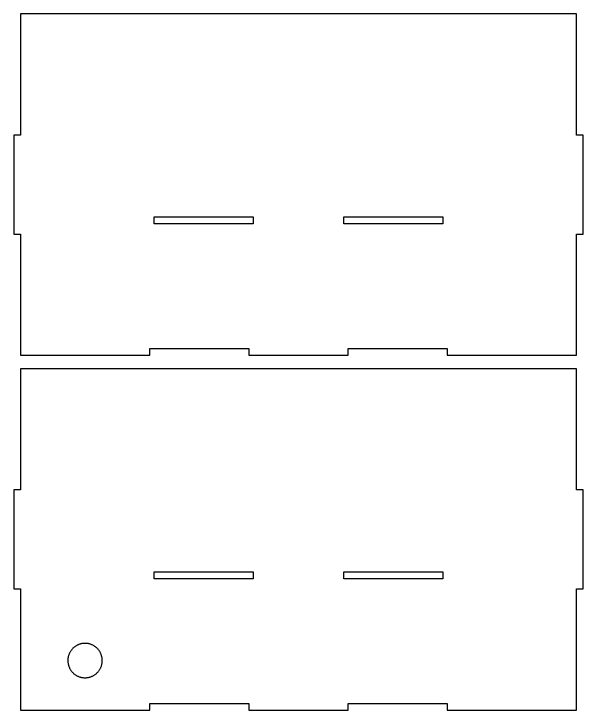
# Model space of a CAD drawing. Header units: millimetres. Extents: x 240 to 1017, y -90 to 481.
# Drawn here: x 240.2 to 494.2, y 163 to 473.8 of the extents above; entities that cross this region are included whole.
import ezdxf

# ---------------------------------------------------------------- set-up
doc = ezdxf.new("R2010")
doc.units = ezdxf.units.MM
doc.layers.add('Default', color=18, linetype='Continuous', true_color=0x000000)
doc.layers.add('right_outsideCutPath', color=18, linetype='Continuous', true_color=0x000000)

msp = doc.modelspace()

# ---------------------------------------------------------------- linework, layer by layer
at = {"layer": 'Default'}
for points in [[(302.73, 383.22), (346.94, 383.22), (346.94, 380.04), (302.73, 380.04)], [(387.4, 383.22), (431.61, 383.22), (431.61, 380.04), (387.4, 380.04)], [(302.73, 224.82), (346.94, 224.82), (346.94, 221.64), (302.73, 221.64)], [(387.4, 224.82), (431.61, 224.82), (431.61, 221.64), (387.4, 221.64)], [(279.56, 184.52), (279.58, 184.79), (279.59, 185.05), (279.58, 185.32), (279.57, 185.59), (279.55, 185.85), (279.52, 186.12), (279.49, 186.38), (279.44, 186.64), (279.38, 186.9), (279.32, 187.16), (279.24, 187.42), (279.16, 187.67), (279.07, 187.92), (278.96, 188.17), (278.86, 188.41), (278.74, 188.65), (278.61, 188.89), (278.48, 189.12), (278.34, 189.34), (278.19, 189.56), (278.03, 189.78), (277.86, 189.99), (277.69, 190.19), (277.51, 190.39), (277.33, 190.58), (277.14, 190.77), (276.94, 190.95), (276.73, 191.12), (276.52, 191.28), (276.31, 191.44), (276.09, 191.59), (275.86, 191.73), (275.63, 191.86), (275.39, 191.99), (275.15, 192.1), (274.91, 192.21), (274.66, 192.31), (274.41, 192.4), (274.16, 192.49), (273.9, 192.56), (273.64, 192.62), (273.38, 192.68), (273.12, 192.73), (272.86, 192.76), (272.59, 192.79), (272.33, 192.81), (272.06, 192.82), (271.79, 192.82), (271.53, 192.81), (271.26, 192.8), (271, 192.77), (270.73, 192.73), (270.47, 192.69), (270.21, 192.63), (269.95, 192.57), (269.69, 192.5), (269.44, 192.42), (269.19, 192.33), (268.94, 192.23), (268.7, 192.12), (268.45, 192.01), (268.22, 191.88), (267.99, 191.75), (267.76, 191.61), (267.54, 191.46), (267.32, 191.31), (267.11, 191.14), (266.9, 190.97), (266.71, 190.8), (266.51, 190.61), (266.33, 190.42), (266.15, 190.23), (265.97, 190.02), (265.81, 189.81), (265.65, 189.6), (265.5, 189.38), (265.35, 189.15), (265.22, 188.92), (265.09, 188.69), (264.97, 188.45), (264.86, 188.21), (264.76, 187.96), (264.67, 187.71), (264.58, 187.46), (264.51, 187.2), (264.44, 186.95), (264.38, 186.69), (264.33, 186.42), (264.29, 186.16), (264.26, 185.9), (264.24, 185.63), (264.23, 185.36), (264.22, 185.1), (264.23, 184.83), (264.25, 184.56), (264.27, 184.3), (264.3, 184.03), (264.35, 183.77), (264.4, 183.51), (264.46, 183.25), (264.53, 182.99), (264.61, 182.74), (264.7, 182.49), (264.79, 182.24), (264.9, 181.99), (265.01, 181.75), (265.13, 181.51), (265.26, 181.28), (265.4, 181.05), (265.55, 180.83), (265.7, 180.61), (265.86, 180.4), (266.03, 180.19), (266.21, 179.99), (266.39, 179.8), (266.58, 179.61), (266.77, 179.43), (266.97, 179.25), (267.18, 179.09), (267.39, 178.92), (267.61, 178.77), (267.84, 178.63), (268.06, 178.49), (268.3, 178.36), (268.54, 178.24), (268.78, 178.13), (269.02, 178.02), (269.27, 177.93), (269.52, 177.84), (269.78, 177.76), (270.04, 177.69), (270.3, 177.63), (270.56, 177.58), (270.82, 177.54), (271.09, 177.5), (271.35, 177.48), (271.62, 177.47), (271.88, 177.46), (272.15, 177.46), (272.42, 177.48), (272.68, 177.5), (272.95, 177.53), (273.21, 177.57), (273.47, 177.62), (273.73, 177.68), (273.99, 177.75), (274.25, 177.83), (274.5, 177.91), (274.75, 178.01), (274.99, 178.11), (275.24, 178.22), (275.47, 178.34), (275.71, 178.47), (275.94, 178.6), (276.16, 178.75), (276.38, 178.9), (276.6, 179.06), (276.8, 179.23), (277.01, 179.4), (277.2, 179.58), (277.39, 179.77), (277.58, 179.96), (277.75, 180.16), (277.92, 180.37), (278.08, 180.58), (278.24, 180.79), (278.38, 181.02), (278.52, 181.24), (278.66, 181.48), (278.78, 181.71), (278.89, 181.95), (279, 182.2), (279.1, 182.45), (279.19, 182.7), (279.27, 182.95), (279.34, 183.21), (279.4, 183.47), (279.46, 183.73), (279.5, 183.99), (279.54, 184.26)]]:
    msp.add_lwpolyline(points, close=True, dxfattribs=at)
at = {"layer": 'right_outsideCutPath'}
for points in [[(243.16, 473.83), (243.16, 419.73), (240.17, 419.73), (240.17, 375.52), (243.16, 375.52), (243.16, 331.31), (243.16, 321.43), (300.85, 321.43), (300.85, 324.42), (345.06, 324.42), (345.06, 321.43), (389.27, 321.43), (389.27, 324.42), (433.48, 324.42), (433.48, 321.43), (477.69, 321.43), (491.17, 321.43), (491.17, 375.52), (494.17, 375.52), (494.17, 419.73), (491.17, 419.73), (491.17, 463.94), (491.17, 473.83)], [(243.16, 315.43), (243.16, 261.33), (240.17, 261.33), (240.17, 217.12), (243.16, 217.12), (243.16, 172.91), (243.16, 163.03), (300.85, 163.03), (300.85, 166.03), (345.06, 166.03), (345.06, 163.03), (389.27, 163.03), (389.27, 166.03), (433.48, 166.03), (433.48, 163.03), (477.69, 163.03), (491.17, 163.03), (491.17, 217.12), (494.17, 217.12), (494.17, 261.33), (491.17, 261.33), (491.17, 305.54), (491.17, 315.43)]]:
    msp.add_lwpolyline(points, close=True, dxfattribs=at)

doc.saveas('drawing.dxf')
